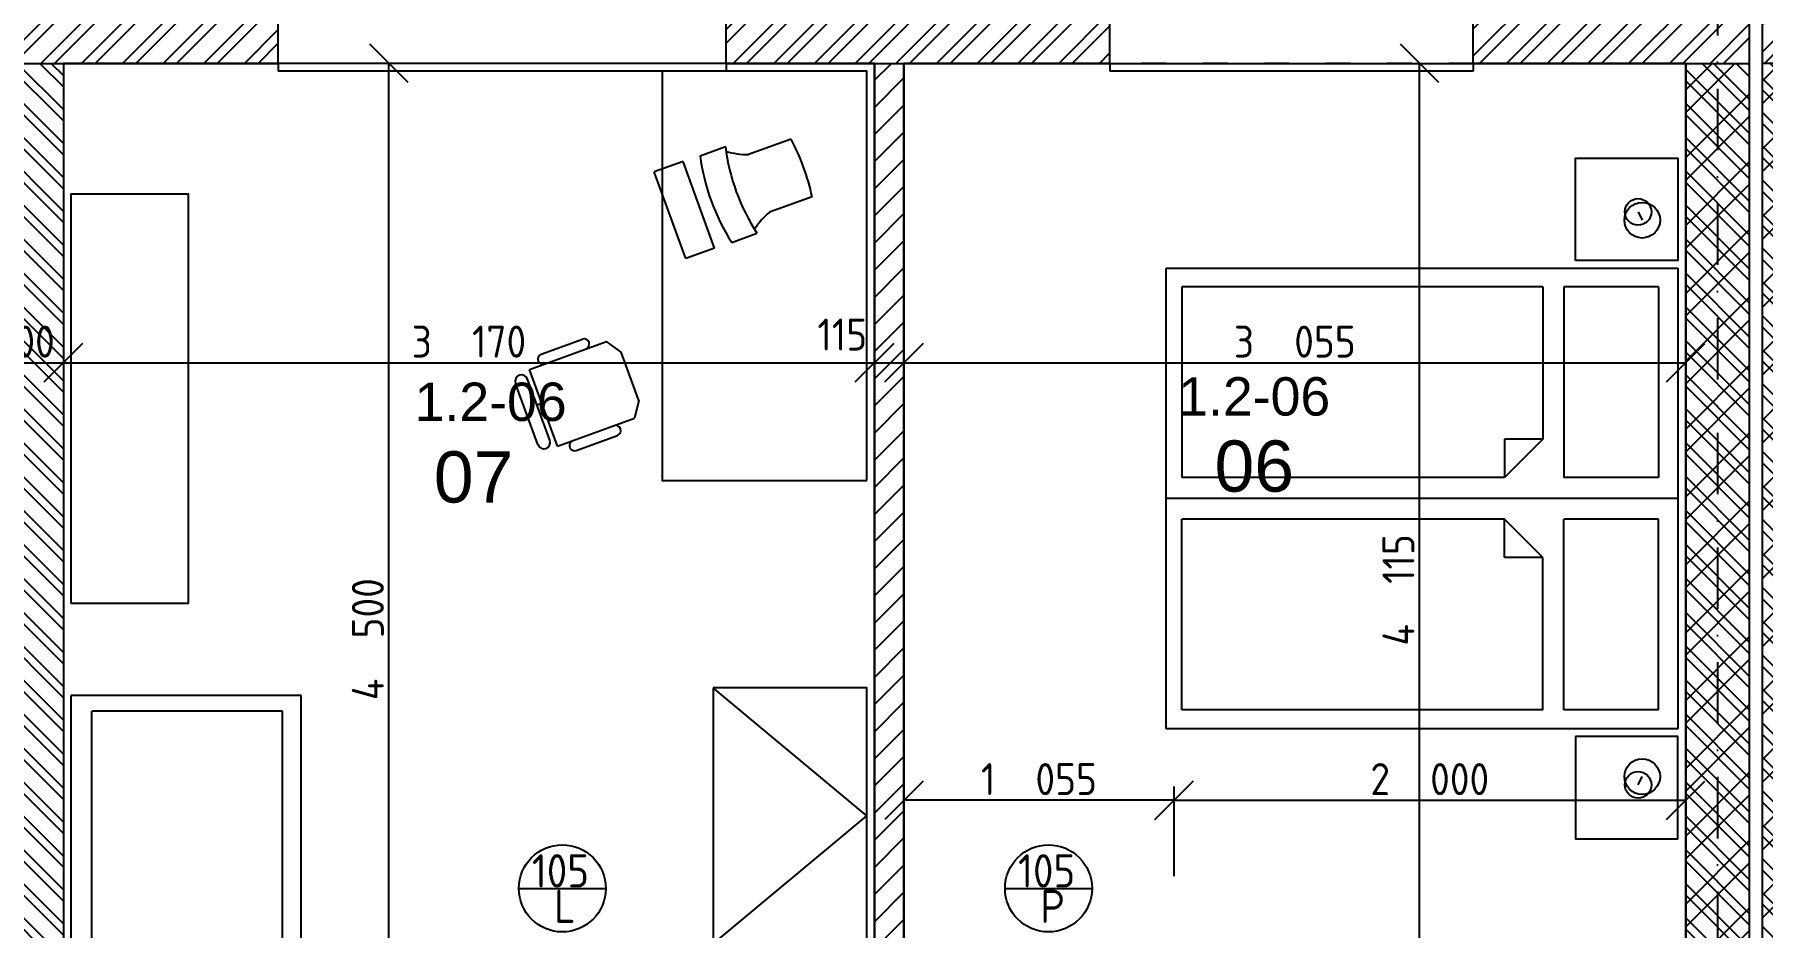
# Model space of a CAD drawing. Extents: x 4511820 to 5180432, y -1526536 to -944957.
# Drawn here: x 5000698 to 5007451, y -1335272 to -1331783 of the extents above; entities that cross this region are included whole.
import ezdxf

# ---------------------------------------------------------------- set-up
doc = ezdxf.new("R2010")
doc.units = 0
doc.header["$MEASUREMENT"] = 0
doc.linetypes.add('ACAD_ISO03W100', pattern=[30, 12, -18])
doc.linetypes.add('BODKOCIARKOVANA_3', pattern=[5.6, 3, -1.3, 0, -1.3])
doc.layers.get('0').update_dxf_attribs({"linetype": 'CONTINUOUS'})
doc.layers.get('Defpoints').update_dxf_attribs({"color": 61, "linetype": 'CONTINUOUS'})
for name, color, linetype in [('DVERE', 45, 'CONTINUOUS'), ('KÓTY', 4, 'CONTINUOUS'), ('MÚRY', 1, 'CONTINUOUS'), ('osi', 253, 'CONTINUOUS'), ('Plochy', 41, 'CONTINUOUS'), ('POPIS', 7, 'CONTINUOUS'), ('TENKÁ', 7, 'CONTINUOUS'), ('ZARIADENIE', 47, 'CONTINUOUS'), ('ŠRAFY', 82, 'CONTINUOUS')]:
    doc.layers.add(name, color=color, linetype=linetype)
doc.styles.add('ARIAL', font='arial.ttf')
doc.styles.add('STYLE1', font='isocp.shx')
doc.dimstyles.new('STANDARD-50', dxfattribs={"dimtxt": 125, "dimasz": 150, "dimexe": 10, "dimexo": 200, "dimgap": 20, "dimtad": 1, "dimdsep": 46, "dimlunit": 6, "dimtxsty": 'STYLE1', "dimblk1": 'OBLIQUE', "dimblk2": 'OBLIQUE', "dimsah": 1, "dimcen": 2.5, "dimse1": 1, "dimse2": 1, "dimadec": 0, "dimazin": 0, "dimtfac": 1, "dimtmove": 1, "dimatfit": 3, "dimldrblk": 'OBLIQUE', "dimfxl": 1, "dimtolj": 1, "dimtzin": 0, "dimarcsym": 0})
pattern_1 = [(45, (584112, -84217.88), (-132.5825215, 132.5825215), []), (45, (584200.39, -84217.88), (-132.5825215, 132.5825215), [])]

# ---------------------------------------------------------------- blocks, each defined once
blk = doc.blocks.new('DVOJPOSTEL')
at = {"layer": 'ZARIADENIE', "ltscale": 0.25}
for p, q in [((4444359, -1314665.2), (4444359, -1312665.2)), ((4444359, -1312665.2), (4446159, -1312665.2)), ((4445259, -1312665.2), (4445259, -1314665.2)), ((4446159, -1312665.2), (4446159, -1314665.2)), ((4444139.6, -1312821.2), (4444171.8, -1312805.1)), ((4446378.4, -1312821.2), (4446346.2, -1312805.1)), ((4446159, -1314665.2), (4444359, -1314665.2))]:
    blk.add_line(p, q, dxfattribs=at)
at = {"layer": 'ZARIADENIE', "color": 76, "ltscale": 0.25}
for p, q in [((4444432.3, -1312741.6), (4445177.9, -1312741.6)), ((4444432.3, -1312741.6), (4444432.3, -1313110.9)), ((4445177.9, -1312741.6), (4445177.9, -1313110.9)), ((4446085.7, -1312741.6), (4445340.1, -1312741.6)), ((4445340.1, -1312741.6), (4445340.1, -1313110.9)), ((4446085.7, -1312741.6), (4446085.7, -1313110.9)), ((4444432.3, -1313110.9), (4445177.9, -1313110.9)), ((4446085.7, -1313110.9), (4445340.1, -1313110.9)), ((4444432.3, -1313193.6), (4444432.3, -1314603.6)), ((4444432.3, -1313193.6), (4445027.9, -1313193.6)), ((4445027.9, -1313193.6), (4445177.9, -1313343.6)), ((4445027.9, -1313193.6), (4445027.9, -1313343.6)), ((4445490.1, -1313193.6), (4445340.1, -1313343.6)), ((4446085.7, -1313193.6), (4445490.1, -1313193.6)), ((4445490.1, -1313193.6), (4445490.1, -1313343.6)), ((4446085.7, -1313193.6), (4446085.7, -1314603.6)), ((4445027.9, -1313343.6), (4445177.9, -1313343.6)), ((4445177.9, -1313343.6), (4445177.9, -1314603.6)), ((4445340.1, -1313343.6), (4445340.1, -1314603.6)), ((4445490.1, -1313343.6), (4445340.1, -1313343.6)), ((4444432.3, -1314603.6), (4445177.9, -1314603.6)), ((4446085.7, -1314603.6), (4445340.1, -1314603.6))]:
    blk.add_line(p, q, dxfattribs=at)
at = {"layer": 'ZARIADENIE'}
for points in [[(4444329, -1313065.2), (4443929, -1313065.2), (4443929, -1312665.2), (4444329, -1312665.2)], [(4446189, -1313065.2), (4446589, -1313065.2), (4446589, -1312665.2), (4446189, -1312665.2)]]:
    blk.add_lwpolyline(points, close=True, dxfattribs=at)
at = {"layer": 'ZARIADENIE', "ltscale": 0.25}
for centre, radius in [((4444171.8, -1312805.1), 69.7), ((4446346.2, -1312805.1), 69.7), ((4444139.6, -1312821.2), 51.9), ((4446378.4, -1312821.2), 51.9)]:
    blk.add_circle(centre, radius, dxfattribs=at)
blk = doc.blocks.new('SKRINA')
at = {"layer": 'ZARIADENIE'}
for p, q in [((4449069, -1324645.2), (4448469, -1324145.2)), ((4448469, -1325145.2), (4449069, -1324645.2))]:
    blk.add_line(p, q, dxfattribs=at)
blk.add_lwpolyline([(4448469, -1324145.2), (4448469, -1325145.2), (4449069, -1325145.2), (4449069, -1324145.2)], close=True, dxfattribs=at)
blk = doc.blocks.new('JEDNOPOSTEL')
at = {"layer": 'ZARIADENIE', "ltscale": 0.25}
for p, q in [((4449069, -1322230.2), (4447069, -1322230.2)), ((4447069, -1323130.2), (4447069, -1322230.2)), ((4449069, -1322230.2), (4449069, -1323130.2)), ((4449069, -1323130.2), (4447069, -1323130.2)), ((4448913, -1323349.6), (4448929.1, -1323317.4))]:
    blk.add_line(p, q, dxfattribs=at)
at = {"layer": 'ZARIADENIE', "color": 76, "ltscale": 0.25}
for p, q in [((4448390.6, -1322311.3), (4447130.6, -1322311.3)), ((4447130.6, -1323056.9), (4447130.6, -1322311.3)), ((4448540.6, -1322461.3), (4448390.6, -1322311.3)), ((4448390.6, -1322461.3), (4448390.6, -1322311.3)), ((4448992.6, -1322311.3), (4448623.3, -1322311.3)), ((4448623.3, -1323056.9), (4448623.3, -1322311.3)), ((4448992.6, -1323056.9), (4448992.6, -1322311.3)), ((4448540.6, -1322461.3), (4448390.6, -1322461.3)), ((4448540.6, -1323056.9), (4448540.6, -1322461.3)), ((4448540.6, -1323056.9), (4447130.6, -1323056.9)), ((4448992.6, -1323056.9), (4448623.3, -1323056.9))]:
    blk.add_line(p, q, dxfattribs=at)
at = {"layer": 'ZARIADENIE'}
blk.add_lwpolyline([(4448669, -1323160.2), (4448669, -1323560.2), (4449069, -1323560.2), (4449069, -1323160.2)], close=True, dxfattribs=at)
at = {"layer": 'ZARIADENIE', "ltscale": 0.25}
for centre, radius in [((4448929.1, -1323317.4), 69.7), ((4448913, -1323349.6), 51.9)]:
    blk.add_circle(centre, radius, dxfattribs=at)
blk = doc.blocks.new('_OBLIQUE')
at = {"color": 0, "linetype": 'ByBlock'}
blk.add_line((-0.5, -0.5), (0.5, 0.5), dxfattribs=at)
blk = doc.blocks.new('*D22875')
at = {"layer": 'Defpoints', "color": 0}
for p in [(5000511, -1333065), (5000811, -1333065), (5000811, -1333065)]:
    blk.add_point(p, dxfattribs=at)
at = {"layer": 'KÓTY', "color": 0, "lineweight": -2}
blk.add_line((5000511, -1333065), (5000811, -1333065), dxfattribs=at)
at = {"layer": 'KÓTY', "color": 0, "linetype": 'ByBlock', "lineweight": -2, "xscale": 150, "yscale": 150, "zscale": 150, "rotation": 180}
blk.add_blockref('_OBLIQUE', (5000511, -1333065), dxfattribs=at)
at = {"layer": 'KÓTY', "color": 0, "linetype": 'ByBlock', "lineweight": -2, "xscale": 150, "yscale": 150, "zscale": 150}
blk.add_blockref('_OBLIQUE', (5000811, -1333065), dxfattribs=at)
at = {"layer": 'KÓTY', "color": 0, "insert": (5000661, -1332982.5), "char_height": 125, "attachment_point": 5, "style": 'STYLE1'}
blk.add_mtext('\\A1;300', dxfattribs=at)
blk = doc.blocks.new('*D22876')
at = {"layer": 'Defpoints', "color": 0}
for p in [(5000811, -1333065), (5003981, -1333065), (5003981, -1333065)]:
    blk.add_point(p, dxfattribs=at)
at = {"layer": 'KÓTY', "color": 0, "lineweight": -2}
blk.add_line((5000811, -1333065), (5003981, -1333065), dxfattribs=at)
at = {"layer": 'KÓTY', "color": 0, "linetype": 'ByBlock', "lineweight": -2, "xscale": 150, "yscale": 150, "zscale": 150, "rotation": 180}
blk.add_blockref('_OBLIQUE', (5000811, -1333065), dxfattribs=at)
at = {"layer": 'KÓTY', "color": 0, "linetype": 'ByBlock', "lineweight": -2, "xscale": 150, "yscale": 150, "zscale": 150}
blk.add_blockref('_OBLIQUE', (5003981, -1333065), dxfattribs=at)
at = {"layer": 'KÓTY', "color": 0, "insert": (5002396, -1332982.5), "char_height": 125, "attachment_point": 5, "style": 'STYLE1'}
blk.add_mtext('\\A1;3ﾠ170', dxfattribs=at)
blk = doc.blocks.new('*D22877')
at = {"layer": 'Defpoints', "color": 0}
for p in [(5003981, -1333065), (5004096, -1333065), (5004096, -1333065)]:
    blk.add_point(p, dxfattribs=at)
at = {"layer": 'KÓTY', "color": 0, "lineweight": -2}
blk.add_line((5003981, -1333065), (5004096, -1333065), dxfattribs=at)
at = {"layer": 'KÓTY', "color": 0, "linetype": 'ByBlock', "lineweight": -2, "xscale": 150, "yscale": 150, "zscale": 150, "rotation": 180}
blk.add_blockref('_OBLIQUE', (5003981, -1333065), dxfattribs=at)
at = {"layer": 'KÓTY', "color": 0, "linetype": 'ByBlock', "lineweight": -2, "xscale": 150, "yscale": 150, "zscale": 150}
blk.add_blockref('_OBLIQUE', (5004096, -1333065), dxfattribs=at)
at = {"layer": 'KÓTY', "color": 0, "insert": (5003855, -1332955), "char_height": 125, "attachment_point": 5, "style": 'STYLE1'}
blk.add_mtext('\\A1;115', dxfattribs=at)
blk = doc.blocks.new('*D22878')
at = {"layer": 'Defpoints', "color": 0}
for p in [(5004096, -1333065), (5007151, -1333065), (5007151, -1333065)]:
    blk.add_point(p, dxfattribs=at)
at = {"layer": 'KÓTY', "color": 0, "lineweight": -2}
blk.add_line((5004096, -1333065), (5007151, -1333065), dxfattribs=at)
at = {"layer": 'KÓTY', "color": 0, "linetype": 'ByBlock', "lineweight": -2, "xscale": 150, "yscale": 150, "zscale": 150, "rotation": 180}
blk.add_blockref('_OBLIQUE', (5004096, -1333065), dxfattribs=at)
at = {"layer": 'KÓTY', "color": 0, "linetype": 'ByBlock', "lineweight": -2, "xscale": 150, "yscale": 150, "zscale": 150}
blk.add_blockref('_OBLIQUE', (5007151, -1333065), dxfattribs=at)
at = {"layer": 'KÓTY', "color": 0, "insert": (5005623.5, -1332982.5), "char_height": 125, "attachment_point": 5, "style": 'STYLE1'}
blk.add_mtext('\\A1;3ﾠ055', dxfattribs=at)
blk = doc.blocks.new('*D22922')
at = {"layer": 'Defpoints', "color": 0}
for p in [(5002083.5, -1331895.2), (5002981.5, -1331895.2), (5002981.5, -1336395.2)]:
    blk.add_point(p, dxfattribs=at)
at = {"layer": 'KÓTY', "color": 0, "lineweight": -2}
blk.add_line((5002083.5, -1336395.2), (5002083.5, -1331895.2), dxfattribs=at)
at = {"layer": 'KÓTY', "color": 0, "linetype": 'ByBlock', "lineweight": -2, "xscale": 150, "yscale": 150, "zscale": 150}
for p, rotation in [((5002083.5, -1331895.2), 90), ((5002083.5, -1336395.2), 270)]:
    blk.add_blockref('_OBLIQUE', p, dxfattribs=dict(at, rotation=rotation))
at = {"layer": 'KÓTY', "color": 0, "insert": (5002001, -1334145.2), "char_height": 125, "attachment_point": 5, "rotation": 90, "style": 'STYLE1'}
blk.add_mtext('\\A1;4ﾠ500', dxfattribs=at)
blk = doc.blocks.new('*D22947')
at = {"layer": 'Defpoints', "color": 0}
for p in [(5004096, -1334774.5), (5004096, -1336010.2), (5005151, -1336010.2)]:
    blk.add_point(p, dxfattribs=at)
at = {"layer": 'KÓTY', "color": 0, "lineweight": -2}
blk.add_line((5005151, -1334774.5), (5004096, -1334774.5), dxfattribs=at)
at = {"layer": 'KÓTY', "color": 0, "linetype": 'ByBlock', "lineweight": -2, "xscale": 150, "yscale": 150, "zscale": 150, "rotation": 180}
blk.add_blockref('_OBLIQUE', (5004096, -1334774.5), dxfattribs=at)
at = {"layer": 'KÓTY', "color": 0, "linetype": 'ByBlock', "lineweight": -2, "xscale": 150, "yscale": 150, "zscale": 150}
blk.add_blockref('_OBLIQUE', (5005151, -1334774.5), dxfattribs=at)
at = {"layer": 'KÓTY', "color": 0, "insert": (5004623.5, -1334692), "char_height": 125, "attachment_point": 5, "style": 'STYLE1'}
blk.add_mtext('\\A1;1ﾠ055', dxfattribs=at)
blk = doc.blocks.new('*D22948')
at = {"layer": 'Defpoints', "color": 0}
for p in [(5007151, -1334774.5), (5005151, -1336010.2), (5007151, -1336010.2)]:
    blk.add_point(p, dxfattribs=at)
at = {"layer": 'KÓTY', "color": 0, "lineweight": -2}
blk.add_line((5005151, -1334774.5), (5007151, -1334774.5), dxfattribs=at)
at = {"layer": 'KÓTY', "color": 0, "linetype": 'ByBlock', "lineweight": -2, "xscale": 150, "yscale": 150, "zscale": 150, "rotation": 180}
blk.add_blockref('_OBLIQUE', (5005151, -1334774.5), dxfattribs=at)
at = {"layer": 'KÓTY', "color": 0, "linetype": 'ByBlock', "lineweight": -2, "xscale": 150, "yscale": 150, "zscale": 150}
blk.add_blockref('_OBLIQUE', (5007151, -1334774.5), dxfattribs=at)
at = {"layer": 'KÓTY', "color": 0, "insert": (5006151, -1334692), "char_height": 125, "attachment_point": 5, "style": 'STYLE1'}
blk.add_mtext('\\A1;2ﾠ000', dxfattribs=at)
blk = doc.blocks.new('*D22954')
at = {"layer": 'Defpoints', "color": 0}
for p in [(5006111, -1331895.2), (5007151, -1331895.2), (5007151, -1336010.2)]:
    blk.add_point(p, dxfattribs=at)
at = {"layer": 'KÓTY', "color": 0, "lineweight": -2}
blk.add_line((5006111, -1336010.2), (5006111, -1331895.2), dxfattribs=at)
at = {"layer": 'KÓTY', "color": 0, "linetype": 'ByBlock', "lineweight": -2, "xscale": 150, "yscale": 150, "zscale": 150}
for p, rotation in [((5006111, -1331895.2), 90), ((5006111, -1336010.2), 270)]:
    blk.add_blockref('_OBLIQUE', p, dxfattribs=dict(at, rotation=rotation))
at = {"layer": 'KÓTY', "color": 0, "insert": (5006028.5, -1333952.7), "char_height": 125, "attachment_point": 5, "rotation": 90, "style": 'STYLE1'}
blk.add_mtext('\\A1;4ﾠ115', dxfattribs=at)

msp = doc.modelspace()

# ---------------------------------------------------------------- hatches: boundary and pattern name
at = {"layer": 'ŠRAFY'}
h = msp.add_hatch(dxfattribs=at)
h.set_pattern_fill('ANSI32', color=256, scale=300)
h.paths.add_polyline_path([(5001651, -1331585.191), (5001651, -1331515.191), (5000151, -1331515.191), (5000151, -1331895.191), (5000511, -1331895.191), (5000811, -1331895.191), (5001651, -1331895.191)])
h = msp.add_hatch(dxfattribs=at)
h.set_pattern_fill('ANSI32', color=256, scale=300)
h.paths.add_polyline_path([(5003401, -1331585.191), (5003401, -1331895.191), (5003981, -1331895.191), (5004096, -1331895.191), (5004901, -1331895.191), (5004901, -1331585.191), (5004901, -1331515.191), (5003401, -1331515.191)])
h = msp.add_hatch(dxfattribs=at)
h.set_pattern_fill('ANSI32', color=256, scale=300)
h.paths.add_polyline_path([(5006321, -1331895.191), (5007151, -1331895.191), (5007401, -1331895.191), (5007401, -1331515.191), (5006321, -1331515.191)])
h = msp.add_hatch(dxfattribs=at)
h.set_pattern_fill('ANSI32', color=256, scale=300)
h.paths.add_polyline_path([(5007451, -1331515.191), (5007451, -1331895.191), (5007701, -1331895.191), (5008201, -1331895.191), (5008201, -1331515.191)])
h = msp.add_hatch(dxfattribs=at)
h.set_pattern_fill('ANSI32', color=256, scale=250, angle=90)
h.paths.add_polyline_path([(5000811, -1336510.191), (5000811, -1336395.191), (5000811, -1331895.191), (5000511, -1331895.191), (5000511, -1336395.191), (5000511, -1336510.191)])
at = {"layer": 'ŠRAFY', "ltscale": 0.25}
h = msp.add_hatch(dxfattribs=at)
h.set_pattern_fill('ANSI31', color=256, scale=600, style=0)
h.set_pattern_definition([(45, (515270.5, 128041), (-53.0330086, 53.0330086), [])])
h.paths.add_polyline_path([(5004201, -1336395.191), (5004096, -1336395.191), (5004096, -1331895.191), (5003981, -1331895.191), (5003981, -1336395.191), (5003221, -1336395.191), (5003211, -1336395.191), (5003211, -1336510.191), (5003221, -1336510.191), (5003626, -1336510.191), (5004201, -1336510.191), (5004211, -1336510.191), (5004211, -1336395.191)])
at = {"layer": 'ŠRAFY'}
h = msp.add_hatch(dxfattribs=at)
h.set_pattern_fill('ANSI32', color=256, scale=250, angle=90)
h.paths.add_polyline_path([(5007401, -1331895.191), (5007151, -1331895.191), (5007151, -1336010.191), (5007151, -1336125.191), (5007151, -1337895.191), (5007151, -1338010.191), (5007151, -1338870.191), (5007151, -1339010.191), (5007151, -1344815.191), (5007401, -1344815.191)])
h = msp.add_hatch(dxfattribs=at)
h.set_pattern_fill('ANSI32', color=256, scale=500)
h.set_pattern_definition(pattern_1)
h.paths.add_polyline_path([(5007401, -1331895.191), (5007151, -1331895.191), (5007151, -1336010.191), (5007151, -1336125.191), (5007151, -1337895.191), (5007151, -1338010.191), (5007151, -1338870.191), (5007151, -1339010.191), (5007151, -1344815.191), (5007401, -1344815.191)])
h = msp.add_hatch(dxfattribs=at)
h.set_pattern_fill('ANSI32', color=256, scale=250, angle=90)
h.paths.add_polyline_path([(5007451, -1344815.191), (5007701, -1344815.191), (5007701, -1339010.191), (5007701, -1338870.191), (5007701, -1338010.191), (5007701, -1337895.191), (5007701, -1336125.191), (5007701, -1336010.191), (5007701, -1331895.191), (5007451, -1331895.191)])
h = msp.add_hatch(dxfattribs=at)
h.set_pattern_fill('ANSI32', color=256, scale=500)
h.set_pattern_definition(pattern_1)
h.paths.add_polyline_path([(5007451, -1344815.191), (5007701, -1344815.191), (5007701, -1339010.191), (5007701, -1338870.191), (5007701, -1338010.191), (5007701, -1337895.191), (5007701, -1336125.191), (5007701, -1336010.191), (5007701, -1331895.191), (5007451, -1331895.191)])

# ---------------------------------------------------------------- linework, layer by layer
at = {"layer": 'DVERE', "ltscale": 0.25}
for p, q in [((5002591, -1335119.035), (5002931, -1335119.035)), ((5004491, -1335119.035), (5004831, -1335119.035))]:
    msp.add_line(p, q, dxfattribs=at)
for centre in [(5002761, -1335119.035), (5004661, -1335119.035)]:
    msp.add_circle(centre, 170, dxfattribs=at)
at = {"layer": 'KÓTY', "ltscale": 0.25}
msp.add_line((5005151, -1334721.097), (5005151, -1335071.097), dxfattribs=at)
msp.add_line((5005151, -1334721.097), (5005151, -1335071.097), dxfattribs=at)
at = {"layer": 'MÚRY'}
for p, q in [((5001651, -1331895.191), (5001651, -1331355.191)), ((5003401, -1331895.191), (5003401, -1331355.191)), ((5004901, -1331895.191), (5004901, -1331355.191)), ((5006321, -1331895.191), (5006321, -1331355.191)), ((5000811, -1331895.191), (5001651, -1331895.191)), ((5000811, -1331895.191), (5000811, -1336395.191)), ((5001651, -1331895.191), (5000811, -1331895.191)), ((5000811, -1331895.191), (5000811, -1335660.191)), ((5003401, -1331895.191), (5003981, -1331895.191)), ((5003981, -1331895.191), (5003401, -1331895.191)), ((5003981, -1331895.191), (5003981, -1336395.191)), ((5004096, -1331895.191), (5004901, -1331895.191)), ((5004901, -1331895.191), (5004096, -1331895.191)), ((5004096, -1331895.191), (5004096, -1336395.191)), ((5006321, -1331895.191), (5007151, -1331895.191)), ((5007151, -1331895.191), (5006321, -1331895.191)), ((5007151, -1336010.191), (5007151, -1331895.191))]:
    msp.add_line(p, q, dxfattribs=at)
at = {"layer": 'osi', "linetype": 'BODKOCIARKOVANA_3', "ltscale": 80}
msp.add_line((5007276, -1310038), (5007276, -1347555.191), dxfattribs=at)
at = {"layer": 'Plochy'}
for points in [[(5003981, -1331895.191), (5000811, -1331895.191), (5000811, -1336395.191), (5003981, -1336395.191)], [(5004096, -1331895.191), (5007151, -1331895.191), (5007151, -1336010.191), (5005151, -1336010.191), (5005151, -1336395.191), (5004096, -1336395.191)]]:
    msp.add_lwpolyline(points, close=True, dxfattribs=at)
at = {"layer": 'TENKÁ'}
for p, q in [((5007401, -1346755.191), (5007401, -1331355.191)), ((5007451, -1346755.191), (5007451, -1331355.191)), ((5000511, -1331895.191), (5000811, -1331895.191)), ((5003981, -1331895.191), (5004096, -1331895.191)), ((5007151, -1331895.191), (5007401, -1331895.191)), ((5007701, -1331895.191), (5007451, -1331895.191))]:
    msp.add_line(p, q, dxfattribs=at)
at = {"layer": 'TENKÁ', "linetype": 'ACAD_ISO03W100', "ltscale": 8}
for p, q in [((5003401, -1331895.191), (5001651, -1331895.191)), ((5006321, -1331895.191), (5004901, -1331895.191))]:
    msp.add_line(p, q, dxfattribs=at)
at = {"layer": 'TENKÁ', "ltscale": 0.25}
for p, q in [((5001651, -1331895.191), (5001651, -1331925.191)), ((5003401, -1331925.191), (5001651, -1331925.191)), ((5003401, -1331895.191), (5003401, -1331925.191)), ((5004901, -1331895.191), (5004901, -1331925.191)), ((5006321, -1331925.191), (5004901, -1331925.191)), ((5006321, -1331895.191), (5006321, -1331925.191))]:
    msp.add_line(p, q, dxfattribs=at)
at = {"layer": 'ZARIADENIE', "color": 8, "ltscale": 0.25}
for p, q in [((5003654.716, -1332191.086), (5003488.439, -1332251.606)), ((5003299.702, -1332256.45), (5003398.171, -1332220.61)), ((5003233.023, -1332278.518), (5003120.26, -1332319.56)), ((5003243.388, -1332657.849), (5003120.26, -1332319.56)), ((5003356.151, -1332616.807), (5003233.023, -1332278.518)), ((5003736.801, -1332416.612), (5003570.524, -1332477.132)), ((5003422.829, -1332594.739), (5003521.298, -1332558.899)), ((5003356.151, -1332616.807), (5003243.388, -1332657.849))]:
    msp.add_line(p, q, dxfattribs=at)
at = {"layer": 'ZARIADENIE', "color": 33, "ltscale": 0.25}
for p, q in [((5002632.675, -1333090.972), (5002933.377, -1332981.525)), ((5002678.723, -1333031.644), (5002839.683, -1332973.06)), ((5002991.486, -1333024.226), (5002933.377, -1332981.525)), ((5003059.89, -1333212.164), (5002991.486, -1333024.226)), ((5002665.127, -1333384.799), (5002578.113, -1333145.728)), ((5002712.112, -1333367.698), (5002625.097, -1333128.627)), ((5002742.122, -1333391.673), (5002632.675, -1333090.972)), ((5003059.89, -1333212.164), (5003042.823, -1333282.227)), ((5002661.764, -1333229.369), (5002680.558, -1333222.529)), ((5002675.445, -1333266.957), (5002694.239, -1333260.116)), ((5002742.122, -1333391.673), (5003042.823, -1333282.227)), ((5002815.531, -1333407.522), (5002976.491, -1333348.937))]:
    msp.add_line(p, q, dxfattribs=at)
at = {"layer": 'ZARIADENIE'}
msp.add_lwpolyline([(5003951, -1333525.191), (5003951, -1331925.191), (5003151, -1331925.191), (5003151, -1333525.191)], close=True, dxfattribs=at)
at = {"layer": 'ZARIADENIE', "color": 45, "ltscale": 0.25}
msp.add_lwpolyline([(5000841, -1334005.191), (5000841, -1332405.191), (5001298.767, -1332405.191), (5001298.767, -1334005.191)], close=True, dxfattribs=at)
at = {"layer": 'ZARIADENIE', "color": 8, "ltscale": 0.25}
for centre, radius, start, end in [((5002933.506, -1332581.286), 820, 11.5850319, 28.4149681), ((5004113.02, -1332151.978), 820, 187.3196165, 212.6803835), ((5004211.488, -1332116.139), 820, 187.3196165, 212.6803835), ((5003484.266, -1331981.459), 270.179, 251.9719024, 270.8849629), ((5003740.974, -1332686.759), 270.179, 129.1150371, 148.0280975)]:
    msp.add_arc(centre, radius, start, end, dxfattribs=at)
at = {"layer": 'ZARIADENIE', "color": 33, "ltscale": 0.25}
for centre, radius, start, end in [((5002846.523, -1332991.854), 20, 290, 110), ((5002685.563, -1333050.438), 20, 110, 290), ((5002601.605, -1333137.178), 25, 20, 200), ((5002969.65, -1333330.143), 20, 290, 110), ((5002688.62, -1333376.249), 25, 200, 20), ((5002808.69, -1333388.728), 20, 110, 290)]:
    msp.add_arc(centre, radius, start, end, dxfattribs=at)

# ---------------------------------------------------------------- block references
at = {"layer": 'ZARIADENIE', "color": 2, "rotation": 270}
msp.add_blockref('DVOJPOSTEL', (6319786.191, 3111663.809), dxfattribs=at)
at = {"layer": 'ZARIADENIE', "color": 2}
msp.add_blockref('SKRINA', (554882, -10190), dxfattribs=at)
at = {"layer": 'ZARIADENIE', "color": 2, "xscale": -1, "rotation": 89.99999999999997}
msp.add_blockref('JEDNOPOSTEL', (3678610.809, 3112703.809), dxfattribs=at)

# ---------------------------------------------------------------- texts
at = {"layer": 'DVERE', "style": 'STYLE1'}
for s, p in [('105', (5002641.97, -1335115.535)), ('105', (5004541.97, -1335115.535)), ('L', (5002728.97, -1335254.172)), ('P', (5004628.97, -1335254.172))]:
    msp.add_text(s, height=130, dxfattribs=at).set_placement(p)
at = {"layer": 'POPIS', "lineweight": 40, "ltscale": 0.25, "style": 'ARIAL'}
for s, height, p in [('1.2-06', 150, (5002183.911, -1333292.579)), ('1.2-06', 150, (5005167.911, -1333271.579)), ('07', 200, (5002258.811, -1333611.27)), ('06', 200, (5005309.811, -1333568.77))]:
    msp.add_text(s, height=height, dxfattribs=at).set_placement(p)

# ---------------------------------------------------------------- dimensions: what is measured, and where the dimension line sits
at = {"layer": 'KÓTY'}
for base, p1, p2, picture, middle in [((5002083.5, -1331895.191), (5002981.5, -1336395.191), (5002981.5, -1331895.191), '*D22922', (5002000.957, -1334145.191)), ((5006111, -1331895.191), (5007151, -1336010.191), (5007151, -1331895.191), '*D22954', (5006028.457, -1333952.691))]:
    dim = msp.add_linear_dim(base=base, p1=p1, p2=p2, angle=90, dimstyle='STANDARD-50', dxfattribs=at)
    dim.commit()
    dim.dimension.update_dxf_attribs({"geometry": picture, "text_midpoint": middle})
dim = msp.add_linear_dim(base=(5004096, -1333065), p1=(5003981, -1333065), p2=(5004096, -1333065), dimstyle='STANDARD-50', dxfattribs=at)
dim.commit()
dim.dimension.update_dxf_attribs({"geometry": '*D22877', "text_midpoint": (5003855, -1333037.5), "dimtype": 160})
for base, p1, p2, picture, middle in [((5000811, -1333065), (5000511, -1333065), (5000811, -1333065), '*D22875', (5000661, -1332982.5)), ((5003981, -1333065), (5000811, -1333065), (5003981, -1333065), '*D22876', (5002396, -1332982.457)), ((5007151, -1333065), (5004096, -1333065), (5007151, -1333065), '*D22878', (5005623.5, -1332982.457)), ((5004096, -1334774.5), (5005151, -1336010.191), (5004096, -1336010.191), '*D22947', (5004623.5, -1334691.957)), ((5007151, -1334774.5), (5005151, -1336010.191), (5007151, -1336010.191), '*D22948', (5006151, -1334691.957))]:
    dim = msp.add_linear_dim(base=base, p1=p1, p2=p2, dimstyle='STANDARD-50', dxfattribs=at)
    dim.commit()
    dim.dimension.update_dxf_attribs({"geometry": picture, "text_midpoint": middle})

doc.saveas('drawing.dxf')
